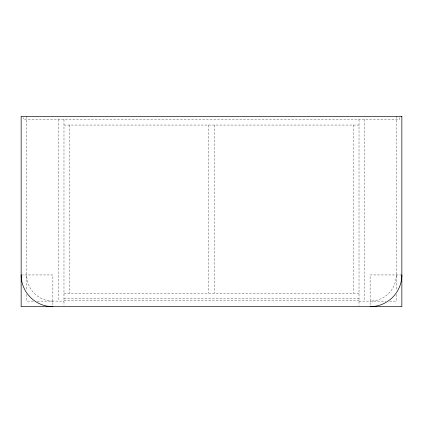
<?xml version="1.0" encoding="UTF-8"?>
<svg xmlns="http://www.w3.org/2000/svg" width="423" height="423" viewBox="0 0 423 423"><rect width="100%" height="100%" fill="white"/><g stroke="black" fill="none" stroke-linecap="round" stroke-linejoin="round"><path stroke-width="0.32" stroke-dasharray="2.12 1.59" d="M63.979 125.049L359.021 125.049M21.15 274.95L52.875 274.95L52.875 306.675M401.85 274.95L370.125 274.95L370.125 306.675M63.979 293.192L359.021 293.192M63.979 298.744L359.021 298.744M63.979 300.33L359.021 300.33M33.311 301.123L26.702 301.123L26.702 294.519M37.277 301.123L63.979 301.123M359.021 301.123L385.723 301.123M389.689 301.123L396.298 301.123L396.298 294.519M399.471 117.594L399.471 119.498L23.529 119.498L23.529 117.594M396.298 116.325L396.298 290.553M364.573 119.498L364.573 301.123M359.021 119.498L359.021 305.443M353.469 125.049L353.469 293.192M214.276 125.049L214.276 293.192M208.724 125.049L208.724 293.192M69.531 125.049L69.531 293.192M63.979 119.498L63.979 305.443M58.427 119.498L58.427 301.123M26.702 116.325L26.702 290.553M396.298 274.95A26.173 26.173 0 0 1 370.125 301.123M52.875 301.123A26.173 26.173 0 0 1 26.702 274.95"/><path stroke-width="0.63" d="M52.875 306.675A31.725 31.725 0 0 1 21.15 274.95M401.85 274.95A31.725 31.725 0 0 1 370.125 306.675M401.85 116.325L21.15 116.325L21.15 306.675L401.85 306.675L401.85 116.325"/></g></svg>
